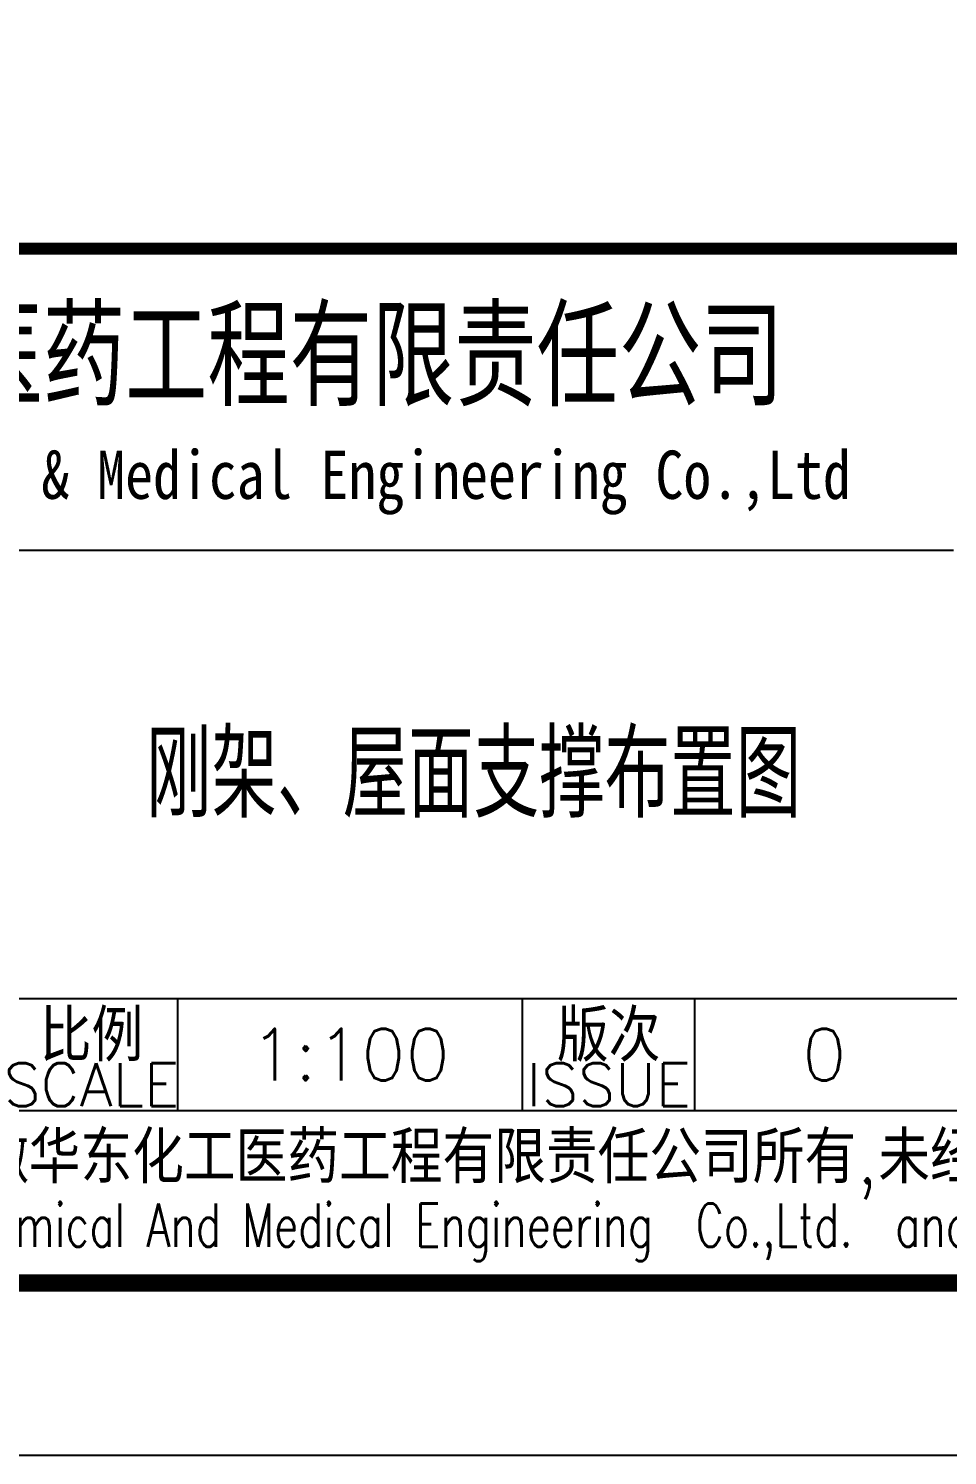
# Model space of a CAD drawing. Header units: millimetres. Extents: x 865490 to 879904, y 39442 to 44891.
# Drawn here: x 871319.8 to 871373.2, y 39450 to 39532.7 of the extents above; entities that cross this region are included whole.
import ezdxf
from ezdxf.enums import TextEntityAlignment as Align

# ---------------------------------------------------------------- set-up
doc = ezdxf.new("R2010")
doc.units = ezdxf.units.MM
doc.header["$LTSCALE"] = 1000
doc.header["$MEASUREMENT"] = 0
doc.layers.add('PUB_TEXT', color=7, linetype='Continuous')
doc.styles.add('ECEC_TQ', font='txt_l.shx', dxfattribs={"bigfont": 'hztxt_l.shx'})
doc.styles.add('ECEC_TQ_S', font='')
doc.styles.add('TS', font='tssdeng.shx', dxfattribs={"width": 0.8, "height": 2.5, "bigfont": 'tssdchn.shx'})
doc.styles.get('ECEC_TQ_S').set_extended_font_data('SimSun')

msp = doc.modelspace()

# ---------------------------------------------------------------- linework, layer by layer
for p, q in [((871263.499, 39502.455), (871373.499, 39502.455)), ((871318.499, 39476.455), (871443.499, 39476.455)), ((871328.499, 39469.955), (871328.499, 39476.455)), ((871348.499, 39469.955), (871348.499, 39476.455)), ((871358.499, 39469.955), (871358.499, 39476.455)), ((871263.499, 39469.955), (871443.499, 39469.955)), ((871263.499, 39459.955), (871443.499, 39459.955)), ((871453.499, 39449.955), (870612.499, 39449.955))]:
    msp.add_line(p, q)
at = {"color": 0, "const_width": 1}
msp.add_lwpolyline([(871443.499, 39459.955), (870637.499, 39459.955), (870637.499, 40033.955), (871443.499, 40033.955)], close=True, dxfattribs=at)
at = {"const_width": 0.7}
msp.add_lwpolyline([(871443.499, 39519.955), (871263.499, 39519.955)], dxfattribs=at)

# ---------------------------------------------------------------- texts
for s, height, style, width, p in [('安徽华东化工医药工程有限责任公司', 5, 'ECEC_TQ_S', 0.7, (871325.448, 39513.955)), ('Anhui Huadong Chemical & Medical Engineering Co.,Ltd', 2.8, 'ECEC_TQ_S', 0.85, (871325.448, 39506.455)), ('The proprietary right of this document belongs to Anhui Huadong Chemical And Medical Engineering  Co.,Ltd.  and any replication or transfer to the 3rd. side is forbidden without its permission. ', 2.5, 'ECEC_TQ', 0.72, (871353.499, 39462.955))]:
    msp.add_text(s, height=height, dxfattribs=dict(style=style, width=width)).set_placement(p, align=Align.MIDDLE)
at = {"style": 'ECEC_TQ'}
for s, height, p in [('比例', 3, (871323.499, 39474.455)), ('版次', 3, (871353.499, 39474.455)), ('SCALE', 2.5, (871323.499, 39471.455)), ('ISSUE', 2.5, (871353.499, 39471.455)), ('本文件专有权属安徽华东化工医药工程有限责任公司所有,未经许可不得复制或转让给第三方', 3, (871353.499, 39466.955))]:
    msp.add_text(s, height=height, dxfattribs=at).set_placement(p, align=Align.MIDDLE)
for tag, text, p in [('1:100', '1:100', (871338.499, 39473.205)), ('0', '0', (871365.999, 39473.205))]:
    msp.add_attdef(tag, text=text, height=3, dxfattribs=at).set_placement(p, align=Align.MIDDLE)
at = {"layer": 'PUB_TEXT', "style": 'TS', "width": 0.8}
msp.add_text('刚架、屋面支撑布置图', height=5, dxfattribs=at).set_placement((871345.665, 39489.708), align=Align.MIDDLE)

doc.saveas('drawing.dxf')
